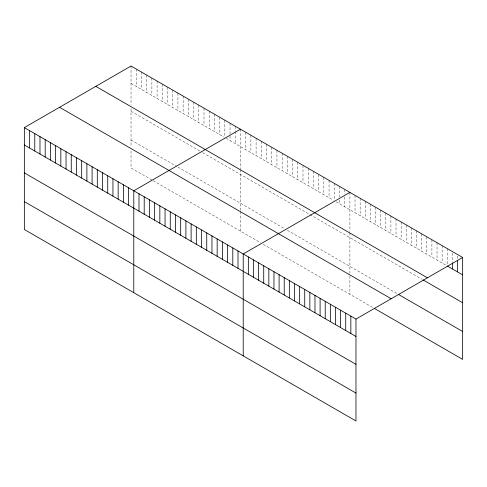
<?xml version="1.0" encoding="UTF-8"?>
<svg xmlns="http://www.w3.org/2000/svg" width="487" height="487" viewBox="0 0 487 487"><rect width="100%" height="100%" fill="white"/><g stroke="black" fill="none" stroke-linecap="round" stroke-linejoin="round"><path stroke-width="0.37" stroke-dasharray="2.44 1.83" d="M131.027 66.025L131.027 105.015M131.027 83.399L224.178 137.176M226.132 138.308L333.613 200.358M336.219 201.862L445.995 265.238M131.027 111.292L200.078 151.159M202.683 152.662L421.651 279.081M131.027 140.031L176.629 166.359M177.932 167.108L284.761 228.787M287.367 230.29L397.307 293.764M151.871 179.959L131.027 167.924L131.027 149.795M153.174 180.714L260.655 242.77M263.26 244.273L373.602 307.973M457.524 256.034L457.524 259.054M452.399 253.076L452.399 262.14M447.273 248.607L447.273 264.471M442.147 245.649L442.147 263.023M437.028 242.69L437.028 260.064M431.902 239.732L431.902 257.106M426.776 236.773L426.776 254.147M421.651 233.809L421.651 251.182M416.525 230.85L416.525 248.224M411.399 227.892L411.399 245.265M406.274 224.933L406.274 242.307M401.148 221.975L401.148 239.348M396.022 219.016L396.022 236.39M390.897 216.058L390.897 233.431M385.777 213.099L385.777 230.473M380.651 210.141L380.651 227.514M375.526 207.182L375.526 224.556M370.4 204.223L370.4 221.597M365.274 201.265L365.274 218.639M360.149 198.306L360.149 215.68M355.023 195.348L355.023 212.722M349.897 192.389L349.897 231.38M349.897 232.774L349.897 273.371M349.897 276.159L349.897 294.288M344.686 189.376L344.686 193.911M344.686 196.931L344.686 206.75M339.476 186.369L339.476 196.943M339.476 199.968L339.476 203.743M334.265 183.362L334.265 199.98M329.054 180.354L329.054 197.728M323.843 177.341L323.843 194.715M318.632 174.334L318.632 191.708M313.421 171.327L313.421 188.7M308.21 168.319L308.21 185.693M302.999 165.306L302.999 182.68M297.788 162.299L297.788 179.673M292.577 159.292L292.577 176.665M287.367 156.284L287.367 173.658M282.156 153.277L282.156 170.651M276.945 150.264L276.945 167.638M271.734 147.257L271.734 164.63M266.517 144.249L266.517 161.623M261.306 141.242L261.306 158.616M256.095 138.229L256.095 155.603M250.884 135.222L250.884 152.595M245.673 132.214L245.673 149.588M240.462 129.207L240.462 168.892M240.462 169.592L240.462 210.883M240.462 211.583L240.462 231.106M235.251 126.194L235.251 130.729M235.251 131.484L235.251 143.568M230.041 123.187L230.041 140.56M224.83 120.179L224.83 136.798M219.619 117.172L219.619 134.546M214.408 114.159L214.408 131.533M209.197 111.152L209.197 128.525M203.986 108.144L203.986 125.518M198.775 105.137L198.775 122.511M193.564 102.13L193.564 119.504M188.353 99.117L188.353 116.49M183.142 96.109L183.142 113.483M177.932 93.102L177.932 110.476M172.721 90.095L172.721 107.469M167.51 87.082L167.51 104.455M162.299 84.074L162.299 101.448M157.082 81.067L157.082 98.441M151.871 78.06L151.871 95.434M146.66 75.047L146.66 92.42M141.449 72.039L141.449 89.413M136.238 69.032L136.238 86.406M131.027 108.504L131.027 147.007"/><path stroke-width="0.73" d="M24.35 127.612L355.973 319.076L355.973 420.975L24.35 229.517L24.35 127.612L131.027 66.025L462.65 257.483L462.65 359.388L374.241 308.344M240.462 129.207L133.785 190.794L133.785 292.699M349.897 192.389L243.22 253.977L243.22 355.881M355.973 319.076L462.65 257.483M447.273 265.981L462.65 274.857M95.823 86.351L427.446 277.809M422.929 279.818L462.65 302.75M398.585 294.507L462.65 331.489M59.554 107.286L391.177 298.75M24.35 144.986L355.973 336.45M24.35 172.885L355.973 364.343M24.35 201.624L355.973 393.082M457.524 260.569L457.524 271.898M452.399 262.895L452.399 268.94M350.847 316.112L350.847 333.485M345.721 313.153L345.721 330.527M340.596 310.195L340.596 327.568M335.47 307.236L335.47 324.61M330.344 304.278L330.344 321.651M325.219 301.319L325.219 318.693M320.093 298.361L320.093 315.734M314.973 295.402L314.973 312.776M309.848 292.443L309.848 309.817M304.722 289.485L304.722 306.859M299.596 286.526L299.596 303.9M294.471 283.568L294.471 300.942M289.345 280.609L289.345 297.983M284.219 277.651L284.219 295.025M279.094 274.692L279.094 292.066M273.968 271.734L273.968 289.101M268.842 268.769L268.842 286.143M263.723 265.811L263.723 283.184M258.597 262.852L258.597 280.226M253.471 259.894L253.471 277.267M248.346 256.935L248.346 274.309M238.009 250.969L238.009 268.343M232.798 247.962L232.798 265.336M227.587 244.949L227.587 262.323M222.376 241.942L222.376 259.315M217.165 238.934L217.165 256.308M211.955 235.927L211.955 253.301M206.744 232.914L206.744 250.288M201.533 229.907L201.533 247.28M196.322 226.899L196.322 244.273M191.111 223.892L191.111 241.266M185.894 220.885L185.894 238.259M180.683 217.872L180.683 235.245M175.472 214.864L175.472 232.238M170.261 211.857L170.261 229.231M165.05 208.85L165.05 226.224M159.839 205.837L159.839 223.21M154.629 202.829L154.629 220.203M149.418 199.822L149.418 217.196M144.207 196.815L144.207 214.189M138.996 193.802L138.996 211.175M128.574 187.787L128.574 205.161M123.363 184.78L123.363 202.154M118.152 181.767L118.152 199.14M112.941 178.759L112.941 196.133M107.73 175.752L107.73 193.126M102.52 172.745L102.52 190.119M97.309 169.738L97.309 187.111M92.098 166.724L92.098 184.098M86.887 163.717L86.887 181.091M81.676 160.71L81.676 178.084M76.459 157.703L76.459 175.077M71.248 154.689L71.248 172.063M66.037 151.682L66.037 169.056M60.826 148.675L60.826 166.049M55.615 145.668L55.615 163.042M50.404 142.654L50.404 160.028M45.194 139.647L45.194 157.021M39.983 136.64L39.983 154.014M34.772 133.633L34.772 151.007M29.561 130.619L29.561 147.993"/></g></svg>
